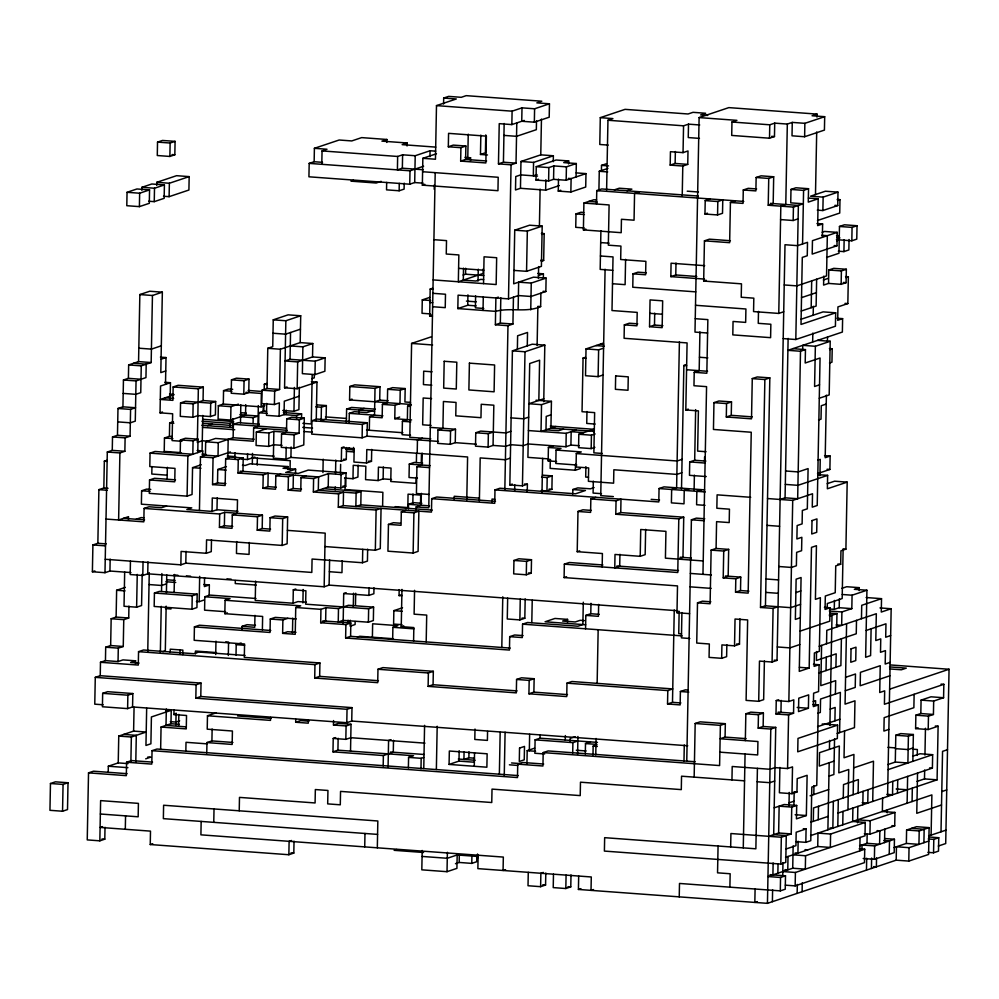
<?xml version="1.0" encoding="UTF-8"?>
<svg xmlns="http://www.w3.org/2000/svg" width="999" height="999" viewBox="0 0 999 999"><rect width="100%" height="100%" fill="white"/><g stroke="black" fill="none" stroke-linecap="round" stroke-linejoin="round"><path stroke-width="1.5" d="M50.462 783.491L49.95 810.314L62.55 811.238L67.507 809.577L68.019 782.754L55.42 781.83L50.462 783.491L63.062 784.415L68.019 782.754M62.55 811.238L63.062 784.415M127.085 773.676L93.481 771.203L88.524 772.864L87.238 839.897L99.838 840.833L104.795 839.172L105.02 827.247M130.944 572.564L109.94 571.028L104.982 572.689L92.383 571.753L92.907 544.942L97.852 543.281L106.256 543.893M201.036 683.104L196.091 684.765L195.829 698.176L200.787 696.515L201.036 683.104L100.237 675.699L95.28 677.359L94.768 704.17L103.159 704.782M97.852 543.281L98.889 489.647L103.834 487.987L108.029 488.299M100.237 675.699L100.487 662.287L105.444 660.626L118.044 661.55L122.989 659.889L135.589 660.814L135.539 663.798M103.834 487.987L104.346 461.176L106.831 460.352M99.838 840.833L100.612 800.611L138.411 803.383L138.162 816.795L100.35 814.01M132.567 706.955L132.83 693.543L107.617 691.683L102.672 693.343L102.41 706.755L127.61 708.616L132.567 706.955L346.79 722.702L351.735 721.041L687.762 745.754M104.982 572.689L107.305 452.023L112.263 450.362L124.863 451.286L125.112 437.874L130.07 436.213L130.582 409.403L135.539 407.742L122.927 406.818L117.982 408.479L117.47 435.289L112.512 436.95L112.263 450.362M105.444 660.626L105.694 647.215L110.652 645.554L123.252 646.478L123.764 619.667L128.721 618.006L128.946 606.093M109.94 571.028L110.165 559.103M108.217 772.177L108.329 766.221L118.232 762.899L128.034 763.623M110.652 645.554L111.164 618.743L116.121 617.082L128.721 618.006M116.121 617.082L116.633 590.272L125.3 587.362M124.863 451.286L119.905 452.947L118.619 519.98L128.521 516.658L128.471 519.642M118.044 661.55L118.294 648.139L123.252 646.478M122.927 406.818L123.451 379.995L128.396 378.334L140.996 379.258M127.048 192.295L126.798 205.707L139.398 206.631L149.301 203.309L149.55 189.897L136.95 188.973L127.048 192.295L139.648 193.219L149.55 189.897M118.232 762.899L118.756 736.088L133.604 731.106L146.204 732.03L131.356 737.012L118.756 736.088M124.675 572.002L124.026 606.256L136.626 607.192L141.571 605.531L142.183 574.238M128.396 378.334L128.659 364.935L138.561 361.613L151.161 362.537L152.447 295.492L162.35 292.17L160.802 372.615L165.759 370.954M125.3 829.27L125.562 815.871M152.535 762.125L131.543 760.576L126.586 762.237L126.324 775.649L88.524 772.864M127.61 708.616L127.872 695.204L132.83 693.543M130.444 561.126L130.195 574.537L142.795 575.461L147.74 573.801L324.163 586.775L329.108 585.114L677.734 610.751M133.604 363.274L146.204 364.198L145.954 377.597L136.051 380.919L135.277 421.141L130.32 422.802L117.72 421.878M139.398 206.631L139.648 193.219M130.869 762.337L131.356 737.012M138.561 361.613L139.848 294.568L149.75 291.246L162.35 292.17M141.846 190.297L141.908 187.312L151.811 183.991L164.41 184.915L164.148 198.326L154.246 201.648L148.651 201.236M133.604 731.106L134.066 707.267M136.626 607.192L137.25 574.413M151.161 362.537L141.259 365.859L140.747 392.669L135.789 394.33L123.189 393.406M135.789 762.162L136.301 735.351L123.701 734.427M245.067 655.444L198.851 652.047L193.906 653.708L143.506 649.999L138.549 651.66L138.287 665.072L100.487 662.287M150.787 489.423L146.591 489.11L141.633 490.771L141.383 504.183L191.783 507.879L186.838 509.54L212.038 511.401L216.983 509.74L237.987 511.288M142.795 575.461L143.044 562.062M166.583 506.031L161.626 507.692L149.026 506.768L144.081 508.429L143.819 521.84L106.019 519.055M154.246 201.648L154.508 188.237L164.41 184.915M147.74 573.801L147.977 561.888M175.499 479.832L154.495 478.296L149.55 479.957L149.288 493.356L187.088 496.141L192.045 494.48L192.557 467.657L201.224 464.76M197.765 452.597L198.027 439.185L193.069 440.846L192.819 454.258L155.007 451.473L150.062 453.134L149.8 466.545L175 468.394L174.75 481.805L149.55 479.957M146.666 708.191L145.954 745.441L150.899 743.78L151.411 716.957L171.229 710.314L170.966 723.726L161.064 727.047L160.639 749.387M147.752 651.585L149.263 572.627M156.706 185.315L156.768 182.33L176.573 175.687L189.173 176.611L188.911 190.022L169.106 196.666L163.511 196.254M157.53 142.108L157.28 155.519L169.88 156.443L174.825 154.783L175.087 141.371L162.487 140.447L157.53 142.108L170.13 143.032L175.087 141.371M151.948 466.595L151.798 474.038L167.195 475.174M154.433 593.044L154.171 606.455L191.983 609.228L196.928 607.567L197.19 594.168L159.39 591.383L154.433 593.044L192.233 595.829L197.19 594.168M294.031 841.146L293.806 853.071L288.861 854.732L150.25 844.542L150.499 831.131L100.1 827.422L102.572 826.598M518.231 775.586L156.993 749.025L152.048 750.686L151.786 764.098L126.586 762.237M181.918 441.308L172.115 440.584L172.64 413.773L160.04 412.837L160.552 386.026L170.454 382.704L170.142 399.088M160.352 652.509L161.239 606.331M161.526 591.433L161.875 573.551M172.228 436.538L169.418 436.338L164.473 437.999L164.211 451.398L181.019 452.634M165.497 384.365L166.021 357.555L160.414 357.142M169.106 196.666L169.368 183.254L189.173 176.611M169.88 156.443L170.13 143.032M167.095 479.22L167.333 467.295M166.159 606.156L165.31 650.849L162.825 651.685M166.421 592.757L166.758 574.875M169.418 436.338L169.68 422.927L173.401 421.678M166.333 709.003L166.009 725.386L185.614 726.822M203.047 400.549L215.647 401.473L215.397 414.885L210.439 416.546L197.839 415.621L192.882 417.282L180.282 416.358L180.544 402.947L193.144 403.871L203.047 400.549L203.309 387.15L178.097 385.289L173.152 386.95L172.889 400.362L160.29 399.438L173.913 394.867M170.205 652.172L170.255 649.188L182.854 650.112L182.767 654.582M174.126 592.357L174.475 574.487M161.064 727.047L186.264 728.895L186.526 715.496L173.926 714.56L174.013 710.089M180.22 453.334L180.469 439.922L185.427 438.261L198.027 439.185M175.861 725.037L176.086 713.124M105.245 559.278L180.856 564.835L181.106 551.423L206.306 553.284L211.264 551.623L211.488 539.71M178.621 726.31L178.846 714.397M180.02 653.321L180.07 650.337M180.856 564.835L185.802 563.174L186.039 551.261M187.088 496.141L187.862 455.919L202.722 450.936L202.61 456.893M185.839 751.248L186.014 742.307L207.005 743.855M192.882 417.282L193.144 403.871M191.983 609.228L192.233 595.829M203.309 387.15L198.351 388.811L197.327 442.432L202.273 440.771L207.879 441.183M270.779 630.481L199.375 625.224L194.418 626.885L194.168 640.297L244.568 644.005L244.305 657.404L319.917 662.974L319.655 676.373L314.71 678.034L314.96 664.635L319.917 662.974M195.404 654.02L195.454 651.048L216.458 652.584M199.438 510.477L200.462 456.843L205.419 455.182L218.019 456.106L218.269 442.707L233.129 437.724L254.133 439.26M196.391 601.46L199.188 601.66L199.675 576.336M202.073 451.198L202.76 415.447M205.419 455.182L205.669 441.77L215.572 438.449L253.384 441.233L253.634 427.822L258.591 426.161L258.841 412.762L263.798 411.101L266.596 411.301M204.57 577.659L204.395 586.588L209.353 584.927L209.153 595.367M255.994 598.488L209.79 595.092L204.832 596.753L204.583 610.164L225.587 611.7M201.161 821.428L200.911 834.839L503.334 857.08L503.071 870.479L505.544 869.654M206.306 553.284L206.568 539.872L282.18 545.429L287.125 543.768L287.637 516.958L275.037 516.033L270.092 517.694L269.83 531.106L257.23 530.169L257.492 516.77L262.437 515.109L262.188 528.508L257.23 530.169M210.439 416.546L210.702 403.146L215.647 401.473M206.756 752.996L206.955 742.569L211.913 740.908L232.917 742.457M216.134 712.849L207.467 715.759L207.218 729.17L232.417 731.018L232.155 744.43L206.955 742.569M212.038 511.401L212.287 497.989L237.5 499.85L237.238 513.249L232.28 514.91L232.03 528.321L219.43 527.397L219.68 513.986L224.638 512.325L262.437 515.109M243.219 457.967L238.262 459.627L238.012 473.026L242.957 471.366L243.219 457.967L230.619 457.03L225.662 458.691L225.15 485.514L212.55 484.59L213.062 457.767L230.394 451.96M211.913 740.908L212.138 728.995M264.81 405.606L261.101 406.843L223.301 404.071L218.344 405.731L218.094 419.13L230.694 420.067L245.542 415.084L245.742 404.645M216.983 509.74L217.22 497.827M212.55 484.59L217.507 482.929L217.757 469.518L226.423 466.608M215.709 654.557L215.971 641.146M213.761 822.352L214.023 808.953M223.301 404.071L223.551 390.659L228.509 388.998L232.705 389.31M219.43 527.397L224.375 525.736L224.638 512.325M262.375 629.857L262.637 616.458L224.837 613.673L225.087 600.262L230.045 598.601L204.832 596.753M227.809 458.741L228.184 439.385M229.932 426.286L229.995 423.314L233.704 422.065M230.694 420.067L230.944 406.655L238.374 404.158M231.468 379.845L231.206 393.244L243.806 394.18L248.763 392.507L249.013 379.108L236.413 378.184L231.468 379.845L244.068 380.769L249.013 379.108M228.309 655.481L228.571 642.082L225.762 641.87M232.854 418.618L232.692 427.56L201.885 425.299M233.129 437.724L233.391 424.313L238.336 422.652L259.34 424.2M234.865 458.628L234.99 452.659M235.302 580.556L235.252 583.541L256.256 585.077M236.701 541.558L236.463 553.471L249.063 554.395L249.3 542.482M236.014 655.094L236.214 644.667L241.171 643.006M240.484 422.702L240.821 404.82M243.806 394.18L244.068 380.769M242.07 629.333L242.133 626.348L247.078 624.687L255.482 625.299M239.223 810.801L239.485 797.389L315.085 802.959L315.347 789.547L327.947 790.471L327.684 803.883L340.284 804.807L340.547 791.395L491.758 802.522L492.02 789.11L580.219 795.604L580.481 782.192L681.293 789.61L681.543 776.198L744.555 780.831M241.87 459.14L247.465 459.552L247.59 453.596M252.31 463.848L252.51 453.421M253.084 423.626L253.197 417.669L258.142 416.009L239.947 414.672M266.233 428.758L256.331 432.08L256.081 445.479L268.681 446.403L273.626 444.742L282.03 445.367M257.205 465.159L257.342 457.717M257.979 424.95L258.341 405.582M254.957 615.359L254.733 627.272L242.133 626.348M255.619 581.093L255.245 600.461L293.044 603.234L298.002 601.573L306.393 602.197M261.101 406.843L261.363 393.444L245.954 392.307M312.787 343.519L302.884 346.84L302.372 373.651L314.972 374.575L324.875 371.253L325.137 357.854L315.234 361.176L290.035 359.315L285.077 360.976L297.677 361.913L312.537 356.93L312.787 343.519L300.187 342.595L280.382 349.238L279.608 389.46L267.008 388.536L262.063 390.197L261.8 403.596L274.4 404.52L279.358 402.859L279.096 416.271L266.496 415.347L266.721 403.421M263.162 411.363L263.274 405.407M263.798 411.101L263.936 403.646M264.198 390.234L264.31 384.278L266.795 383.454M262.949 488.286L263.212 474.887L268.169 473.226L267.907 486.625L262.949 488.286L275.562 489.223L275.811 475.811L280.769 474.15M267.008 388.536L267.782 348.314L272.739 346.653L273.251 319.83L288.112 314.847L300.711 315.771L300.187 342.595M268.681 446.403L268.931 433.004L273.888 431.343L299.088 433.191L299.35 419.78L304.295 418.119L303.783 444.942L293.881 448.264L281.281 447.34L281.543 433.928L286.488 432.267L286.75 418.856L291.696 417.195L304.295 418.119M296.241 618.93L275.237 617.382L270.279 619.043L270.03 632.454L194.418 626.885M273.888 431.343L273.376 458.154L285.976 459.078L290.921 457.417L341.333 461.126L346.278 459.465L346.516 447.552M274.4 404.52L274.663 391.121L279.608 389.46M270.542 717.407L270.479 720.391L207.467 715.759M279.096 416.271L284.053 414.61L284.303 401.198L299.163 396.216M316.233 420.816L316.97 382.08L297.165 388.723L284.565 387.799L285.851 320.754L300.711 315.771M282.18 545.429L282.692 518.618L287.637 516.958M286.214 413.174L286.276 410.189M225.087 600.262L300.699 605.831L295.741 607.492L295.229 634.303L282.63 633.378L282.879 619.967L287.837 618.306M285.976 459.078L286.201 447.165M287.912 469.555L287.974 466.583L250.162 463.798L245.217 465.459L242.42 465.259M290.035 359.315L290.547 332.505M288.162 490.147L288.411 476.735L293.369 475.074L293.107 488.486L288.162 490.147L300.761 491.071L301.011 477.659L305.969 475.999M290.06 469.605L290.222 460.664L252.422 457.892M290.921 457.417L291.121 446.99M282.754 410.464L293.956 411.288L294.405 387.45M293.881 448.264L294.143 434.852L299.088 433.191M292.47 633.029L292.757 618.131M293.044 603.234L293.306 589.835L295.779 588.998M295.529 473.638L295.617 469.168L283.017 468.244L287.974 466.583M296.591 418.519L296.653 415.534L301.598 413.873L301.511 418.344M297.165 388.723L297.677 361.913M288.861 854.732L289.111 841.32L291.583 840.496M299.338 387.287L298.901 409.627L293.956 411.288M308.341 720.192L308.279 723.176L295.679 722.24L295.741 719.268M322.54 162.338L314.148 161.726L309.19 163.386L308.928 176.798L409.74 184.203L414.697 182.542L423.089 183.167M302.897 602.897L303.147 589.485M314.148 161.726L314.398 148.314L339.161 140.01L351.76 140.934L361.663 137.612L386.863 139.473L386.813 142.445M312.188 374.8L311.251 423.963L302.847 423.339M367.045 436.163L367.307 422.764L316.895 419.056L311.95 420.716L311.688 434.115L362.1 437.824L367.045 436.163L438.449 441.421M314.335 374.85L314.273 377.834L311.8 378.658M314.972 374.575L315.234 361.176M313.361 491.995L313.611 478.596L328.471 473.613L341.071 474.537L346.029 472.877L345.766 486.276L340.821 487.937L328.209 487.012L313.361 491.995L338.561 493.856L343.519 492.195L343.256 505.594L338.299 507.255L338.561 493.856M321.79 164.311L322.053 150.911L326.998 149.251L314.398 148.314M321.154 420.641L321.403 407.23L326.361 405.569L326.099 418.981L322.39 420.229M322.939 472.552L323.189 459.153M345.891 624.6L345.629 638.011L350.587 636.351L350.836 622.939L345.891 624.6L320.691 622.752L320.941 609.34L325.899 607.679L338.499 608.603L348.401 605.282L373.601 607.142L373.351 620.541L368.394 622.202L343.194 620.354L338.236 622.015L338.499 608.603M324.163 586.775L325.187 533.141L287.387 530.369M325.899 607.679L325.637 621.091L320.691 622.752M328.209 487.012L328.471 473.613M329.108 585.114L329.595 559.79M335.214 489.872L335.277 486.888M335.539 473.489L335.789 460.077M393.506 740.309L393.281 752.222L383.379 755.544L332.967 751.835L333.229 738.436L335.701 737.599M350.524 751.098L351.036 724.287L346.091 725.948L333.479 725.024L333.566 720.554M340.459 473.314L340.634 464.373M340.821 487.937L341.071 474.537M341.333 461.126L341.583 447.714L344.068 446.89M332.967 751.835L337.924 750.174L338.149 738.261M342.195 560.714L341.97 572.639L329.37 571.703M345.292 477.609L345.067 489.522L382.867 492.307L382.617 505.719M346.353 422.49L346.616 409.091L351.561 407.43L375.362 409.178M343.132 623.339L343.706 593.543L346.178 592.707M349.138 422.277L349.313 413.336L354.258 411.675L366.858 412.599L371.815 410.939M411.176 404.458L349.563 399.925L349.825 386.513L354.77 384.852L379.982 386.713L379.72 400.124L374.762 401.785M333.229 738.436L345.829 739.36L346.091 725.948M348.064 623.164L348.114 620.179M346.79 722.702L347.04 709.29L351.998 707.629L351.735 721.041M350.262 620.229L350.137 626.186L355.095 624.525L355.144 621.553M344.568 478.096L352.972 478.708L353.234 465.297L365.834 466.233L365.572 479.632L378.171 480.556L383.129 478.896L391.533 479.52M353.571 447.427L353.484 451.898L346.491 451.386M353.296 606.605L353.559 593.194M360.814 504.857L361.064 491.458L356.119 493.119L355.856 506.53L360.814 504.857L432.217 510.114M355.469 605.157L355.694 593.244M358.154 465.134L357.929 477.047L352.972 478.708M359.153 412.987L359.215 410.015L364.16 408.354M362.1 437.824L362.35 424.425L367.307 422.764M185.802 563.174L311.813 572.439L312.075 559.04L362.475 562.737L362.737 549.338M341.583 447.714L354.183 448.651L353.933 462.05L366.533 462.974L366.795 449.575L467.594 456.98L466.77 500.187M369.305 430.257L369.555 416.845L374.513 415.184L375.025 388.374L379.982 386.713M367.657 549.163L367.432 561.076L362.475 562.737M368.394 622.202L368.656 608.803L373.601 607.142M343.706 593.543L368.906 595.392L369.056 587.949M366.533 462.974L371.478 461.313L371.715 449.4M364.722 846.877L364.972 833.478M372.39 637.2L372.652 623.788L397.852 625.649L392.894 627.31L392.669 639.223M373.976 587.774L373.863 593.731L368.906 595.392M375.337 550.262L376.111 510.039L381.056 508.379L380.282 548.601L375.337 550.262L324.925 546.553M378.171 480.556L378.434 467.157L391.034 468.081L390.771 481.493L415.984 483.341L416.096 477.385M410.527 402.385L404.92 401.973L405.182 388.561L392.582 387.637L387.624 389.298L387.375 402.709L382.417 404.37L382.155 417.769L369.555 416.845M386.675 182.405L386.538 189.847L399.138 190.772L404.096 189.111L404.208 183.154M433.329 671.316L428.371 672.976L428.121 686.375L433.067 684.715L433.329 671.316L382.917 667.607L377.972 669.268L377.709 682.667L314.71 678.034M383.129 478.896L383.354 466.983M377.322 847.814L377.834 820.991L163.611 805.244L163.361 818.643L377.572 834.402M383.179 765.971L383.379 755.544M388.449 524.375L387.937 551.186L413.136 553.046L418.094 551.386L418.868 511.163L413.911 512.824L401.311 511.888L401.049 525.299L388.449 524.375L393.406 522.714L400.399 523.226M435.664 151.161L430.07 150.749L415.209 155.732L402.609 154.808L397.652 156.468L397.402 169.867L402.347 168.207L423.351 169.755M388.074 767.294L388.586 740.471L391.059 739.647M411.563 419.942L394.767 418.706L395.017 405.294L399.975 403.633L400.224 390.222L405.182 388.561M399.138 190.772L399.275 183.329M402.522 607.742L393.856 610.651L393.594 624.063L401.998 624.675M402.347 168.207L402.609 154.808M407.055 145.966L407.117 142.982L381.918 141.134L386.863 139.473M401.86 595.791L399.063 595.579L399.175 589.622M411.338 404.97L407.617 406.218L407.367 419.63L402.41 421.291L402.147 434.702L410.552 435.314M413.586 640.983L413.848 627.572L401.248 626.648L401.96 589.41M409.74 184.203L410.002 170.804L423.613 166.234M408.429 508.791L408.516 504.32L413.461 502.659L421.865 503.284M422.639 463.061L414.235 462.437L409.29 464.098L409.028 477.51L417.432 478.121M431.406 336.788L411.6 343.431L409.802 437.287L430.806 438.823M414.697 182.542L415.209 155.732M412.799 504.42L412.999 493.993M408.379 767.831L408.579 757.404L413.524 755.731L337.924 750.174M413.136 553.046L413.911 512.824M416.383 462.487L416.546 453.546M414.56 590.334L414.11 614.173L426.71 615.097L426.186 641.907M416.108 509.89L416.158 506.905L421.116 505.244L421.341 493.331M422.115 453.109L421.89 465.022L416.933 466.683L416.421 493.506L429.021 494.43M417.195 453.284L417.457 439.872L422.402 438.211M422.602 171.728L498.201 177.285L497.952 190.697L422.34 185.14L422.852 158.317L436.476 153.746M429.707 297.402L422.277 299.887L422.028 313.299L430.419 313.911M420.504 504.033L420.679 495.092L408.067 494.168L407.817 507.567L395.217 506.643M421.303 462.312L421.441 454.87M429.945 156.706L430.07 150.749M420.979 768.755L421.178 758.328L423.651 757.492M432.467 316.096L429.67 315.884L430.182 289.073L432.667 288.236M434.24 189.31L434.328 184.84M422.19 850.461L421.815 869.829L447.015 871.69L456.918 868.368L457.18 854.957L478.184 856.505M423.763 768.531L424.587 725.336M435.202 172.652L428.771 507.829L416.158 506.905M443.581 104.008L443.693 98.039L456.293 98.976L436.488 105.619L435.464 159.241L422.852 158.317M495.479 501.336L436.675 497.015L431.718 498.676L431.468 512.087L343.256 505.594M510.864 431.293L505.919 432.954L480.719 431.093L475.761 432.754L475.512 446.166L488.111 447.09L493.056 445.429L493.831 405.207L481.231 404.283L480.969 417.694L455.769 415.834L456.031 402.435L443.431 401.498L442.907 428.321L437.962 429.982L437.699 443.381L450.299 444.318L455.257 442.657L476.261 444.193M436.363 769.455L437.187 726.261M460.914 147.69L448.314 146.766L448.576 133.354L486.376 136.139L485.864 162.949L460.664 161.101L460.914 147.69L465.871 146.029L465.609 159.44L486.613 160.976M450.299 444.318L450.561 430.906L455.507 429.245L455.257 442.657M447.015 871.69L447.39 852.322M449.075 764.422L449.338 751.023L487.137 753.795L486.875 767.207L449.075 764.422L458.978 761.101L474.388 762.237M454.17 499.263L454.22 496.278L479.433 498.139M540.896 293.157L540.646 306.568C526.248 312.987 510.314 307.255 495.629 311.363L457.829 308.579L458.091 295.167L508.491 298.876L518.394 295.554L530.993 296.478L545.854 291.496L546.103 278.097L533.503 277.16L513.698 283.816L514.735 230.182L529.582 225.2L542.182 226.124L541.408 266.346L526.56 271.328L513.961 270.404M463.524 268.182L463.299 280.107L475.899 281.031L480.844 279.37L483.653 279.57M463.074 275.025L465.546 274.188L465.659 268.232M467.782 157.992L468.244 134.166M458.978 761.101L459.178 750.674M457.829 308.579L467.732 305.257L467.932 294.83M470.504 160.752L470.566 157.78L464.96 157.367M455.457 863.698L459.178 862.449L459.315 855.007M464.073 751.997L463.936 759.44L468.881 757.779L474.488 758.191M475.611 295.929L475.387 307.842L483.778 308.466M468.881 757.779L468.993 751.822M478.034 281.081L478.271 269.156M487.475 154.97L480.469 154.458L480.844 135.09M459.178 862.449L471.778 863.386L471.915 855.931M483.191 268.993L483.104 273.464L458.341 281.768L458.853 254.945L446.253 254.021L446.516 240.622L433.916 239.685M485.764 134.915L485.414 152.797L480.469 154.458M474.275 766.283L474.537 752.871M475 729.033L474.8 739.46L487.4 740.396L487.562 731.455M479.37 501.111L480.194 457.917L505.407 459.765L510.352 458.104M483.029 310.427L483.291 297.028M483.541 283.616L484.065 256.805L496.665 257.73L496.153 284.54L433.141 279.907M476.848 855.756L476.723 861.725L471.778 863.386M477.435 858.466L477.51 854.008M478.134 855.219L477.872 868.631L591.283 876.972L591.021 890.371L593.506 889.547M488.111 447.09L488.361 433.691L493.319 432.03M491.97 502.035L492.032 499.063L494.83 499.263M513.449 297.215L512.924 324.038L507.979 325.699L495.379 324.762L495.891 297.952L498.364 297.128M516.795 122.927L516.021 163.149L511.063 164.81L498.464 163.873L499.238 123.651L511.838 124.588L524.213 120.429M572.764 494.018L572.839 489.547L585.451 490.484L575.536 493.806L499.937 488.236L494.98 489.897L494.73 503.309L431.718 498.676M495.379 324.762L500.324 323.102L500.811 297.777M498.464 163.873L503.421 162.213L504.158 123.489M499.363 774.088L500.162 732.379M501.798 647.464L502.772 596.815M504.832 489.56L507.979 325.699M508.491 298.876L511.063 164.81M511.838 124.588L512.1 111.176L522.002 107.855L534.602 108.779L549.45 103.796L549.2 117.208L534.34 122.19L521.74 121.266L522.002 107.855M504.258 775.411L505.094 732.205M507.667 598.139L507.267 618.993L519.867 619.917L524.812 618.256L525.187 598.888M527.247 491.633L527.397 484.19L522.44 485.851L509.84 484.915L512.412 350.849L532.217 344.205L544.817 345.13L543.731 401.735M523.051 635.601L514.66 634.989L509.702 636.65L509.453 650.062L345.629 638.011M514.647 490.709L514.76 484.752M517.37 349.188L517.619 335.776L527.522 332.455L527.272 345.866M518.131 308.966L518.656 282.155L531.256 283.079L546.103 278.097M537.512 176.124L520.716 174.887L515.759 176.548L515.496 189.96L520.454 188.299L520.966 161.488L540.771 154.845L553.371 155.769L553.259 161.726M513.948 560.451L513.686 573.863L526.286 574.787L531.243 573.126L531.505 559.715L518.893 558.791L513.948 560.451L526.548 561.376L531.505 559.715M534.14 678.721L529.183 680.381L528.921 693.793L533.878 692.132L534.14 678.721L521.528 677.797L516.583 679.457L516.321 692.869L428.121 686.375M519.867 619.917L520.267 599.063M522.44 485.851L525.012 351.773L544.817 345.13M526.56 271.328L527.335 231.106L542.182 226.124M543.693 764.035L522.689 762.487L517.732 764.148L517.482 777.559L152.048 750.686M583.304 602.21L582.867 624.55L577.922 626.211L527.509 622.502L522.564 624.163L522.302 637.574L509.702 636.65M530.744 309.89L531.256 283.079M553.371 155.769L533.566 162.412L533.316 175.812L537.025 174.575M534.34 122.19L534.602 108.779M526.286 574.787L526.548 561.376M536.513 120.742L536.338 129.683L516.533 136.326L503.933 135.402M558.491 179.158L558.254 191.084L570.854 192.008L585.714 187.025L585.976 173.614L566.158 180.257L553.558 179.333L548.613 180.994L536.013 180.07L536.263 166.658L556.081 160.015L568.681 160.939L568.618 163.923M526.935 764.073L527.197 750.674L534.627 748.176M529.333 750.724L529.645 734.327M531.793 622.602L532.23 600.262M537.112 345.517L537.862 306.793M538.399 278.484L538.636 266.571M539.398 226.348L540.122 189.098M540.771 154.845L541.458 119.081M528.271 872.339L528.021 885.738L540.621 886.675L545.566 885.014L545.804 873.089M538.836 400.424L539.61 360.202L529.707 363.524L527.909 457.367L548.913 458.916M543.331 278.309L543.406 273.838L537.812 273.426M541.196 261.263L543.668 260.439L544.18 233.616L541.383 233.416M597.452 742.407L540.059 738.186L535.102 739.847L534.84 753.258L544.642 753.983M594.33 431.356L550.924 428.159L551.436 401.348L541.533 404.67L541.021 431.481L555.881 426.498M520.454 188.299L545.654 190.147L545.854 179.72M541.995 492.607L542.644 458.341M548.613 180.994L548.863 167.582L553.821 165.921L566.421 166.845L576.323 163.524L576.073 176.935M540.059 738.186L540.109 735.214M546.94 490.946L547.202 477.534L552.147 475.874L551.898 489.285L546.94 490.946L541.346 490.534M556.555 461.501L548.151 460.889L548.414 447.477L553.371 445.816M553.558 179.333L553.821 165.921M540.621 886.675L540.871 873.263L543.356 872.427M695.154 761.75L548.151 750.936L543.194 752.597L542.932 766.008L517.732 764.148M550.324 459.44L550.149 468.381L575.362 470.242L580.307 468.568M548.414 447.477L561.013 448.401L556.068 450.062L555.806 463.474L576.81 465.022M566.158 180.257L566.421 166.845M553.483 874.187L553.221 887.599L565.821 888.523L570.779 886.862L571.003 874.949M493.056 445.429L505.656 446.353L510.614 444.692L523.214 445.629L528.159 443.968L565.971 446.74L566.221 433.341L576.123 430.02M570.854 192.008L571.116 178.596L568.319 178.396M689.585 613.648L676.985 612.724L677.509 585.913L564.098 577.572L564.348 564.16L569.305 562.499L602.909 564.972M565.259 740.047L565.347 735.576M567.519 622.352L567.569 619.38L554.969 618.456L545.067 621.778L585.676 624.762M565.971 446.74L570.916 445.079L571.178 431.68L583.778 432.604M566.982 683.166L667.794 690.584L672.752 688.923L571.94 681.505L566.982 683.166L566.733 696.578L528.921 693.793M583.753 212.45L580.943 212.25L575.998 213.911L575.736 227.322L584.14 227.934M565.821 888.523L566.083 875.112M570.154 741.358L570.204 738.386L575.162 736.725M575.362 470.242L575.474 464.273M556.068 450.062L581.268 451.923L576.311 453.583L576.061 466.983L588.661 467.919L588.399 481.318L613.598 483.179L613.861 469.767L676.86 474.4L681.817 472.739M572.702 753.059L572.902 742.632L577.859 740.971M593.618 432.255L593.681 429.283L578.821 434.265L578.571 447.664L591.171 448.601L594.88 447.352M602.16 566.945L602.409 553.533L577.21 551.685L577.984 511.463L582.929 509.802L591.333 510.414M639.522 191.733L634.565 193.394L634.053 220.205L621.453 219.28L621.191 232.68L583.391 229.907L583.903 203.084L593.806 199.763L596.603 199.975M585.539 357.242L583.066 358.067L582.042 411.7L594.642 412.624L593.868 452.847L602.272 453.459M577.597 754.382L577.946 736.5M603.359 343.094L586.026 348.913L585.514 375.724L598.114 376.648L603.059 374.987M585.901 466.645L585.701 477.072L588.498 477.272M586.962 411.526L586.738 423.439L595.129 424.063M893.968 847.589L906.343 843.431L906.605 830.019L916.508 826.697L929.107 827.634L928.595 854.445L908.79 861.088L896.19 860.164L767.444 903.346L578.421 889.447L578.683 876.048M585.564 628.796L585.826 615.396L590.784 613.736L599.175 614.348M585.302 753.983L585.501 743.556L590.459 741.895M591.171 448.601L591.433 435.189L595.142 433.941M595.791 497.315L590.846 498.976L590.584 512.387L577.984 511.463M596.503 204.021L596.765 190.609L601.71 188.948L698.326 196.054M590.784 613.736L590.983 603.309M593.319 481.156L593.094 493.069L601.498 493.681M598.901 190.659L599.275 171.291L607.941 168.381M707.667 115.434L700.674 114.922L705.619 113.262L693.019 112.325L688.061 113.986L625.062 109.353L600.299 117.657L599.787 144.48L608.191 145.092M601.41 171.341L601.523 165.384L606.48 163.724M598.114 376.648L598.626 349.837L603.571 348.176M600.911 230.657L600.174 269.393L612.774 270.317M592.981 755.082L593.156 746.141L596.865 744.904M595.766 754.857L596.078 738.473M597.14 683.353L598.164 629.732M598.651 604.407L598.426 616.321L585.826 615.396M605.094 269.218L600.749 495.654L613.349 496.578M606.605 190.272L607.954 120.255L612.899 118.594L600.299 117.657M615.784 514.235L616.046 500.836L620.991 499.175L620.741 512.574L615.784 514.235L678.796 518.868L683.741 517.207L682.966 557.43L678.021 559.09M619.942 554.283L619.705 566.208L614.76 567.869L615.009 554.457L640.209 556.318L645.167 554.657L645.654 529.333M637.699 323.826L629.295 323.214L624.338 324.875L624.088 338.286L687.087 342.919L685.801 409.952L698.401 410.876L697.627 451.098L706.031 451.723M625.599 259.328L625.112 284.653L612.512 283.728M646.378 272.789L637.974 272.178L633.016 273.838L632.767 287.237L695.766 291.87M640.209 556.318L640.734 529.495L665.933 531.356L665.421 558.166L703.221 560.951M649.537 326.723L650.062 299.912L662.662 300.836L662.15 327.66L649.537 326.723L654.495 325.062L662.899 325.686M654.495 325.062L654.72 313.149M704.607 489.872L664.01 486.875L659.053 488.548L658.803 501.948L494.98 489.897M670.179 165.11L670.441 151.698L683.041 152.622L687.999 150.961L687.737 164.373L682.792 166.034L670.179 165.11L675.137 163.449L687.737 164.373M704.42 279.083L670.829 276.611L671.078 263.212L704.682 265.672M675.137 163.449L675.361 151.523M688.149 690.047L685.351 689.847L680.394 691.508L680.144 704.907L667.532 703.983L667.794 690.584M670.829 276.611L675.774 274.95L675.998 263.037M667.532 703.983L672.489 702.322L674.263 609.964M679.407 341.82L676.61 487.812L671.653 489.473L671.403 502.872L684.003 503.808L684.253 490.397L689.21 488.736M682.217 195.829L682.792 166.034M683.041 152.622L683.553 125.812L688.511 124.151L699.712 124.975M678.796 518.868L677.759 572.502L564.348 564.16M679.158 611.276L678.733 633.628L681.53 633.828M681.505 489.123L683.878 365.484L686.35 364.647M688.511 124.151L688.249 137.562L699.45 138.386M681.917 612.549L681.43 637.874L689.822 638.498M679.233 896.865L679.495 883.453L780.294 890.871L785.251 889.21L785.501 875.798L770.104 874.674M683.978 761.35L684.29 744.967M705.881 461.088L694.68 460.264L689.722 461.925L689.472 475.324L706.268 476.56M686.763 761.126L691.395 519.792L696.34 518.131L704.745 518.756M699.924 331.93L699.175 370.654L694.218 372.315L693.968 385.726L706.568 386.65L702.959 574.35M816.97 117.083L817.032 114.098L728.82 107.617L699.113 117.582L694.992 332.093L707.592 333.017M694.105 490.047L694.392 475.162M694.68 460.264L695.654 409.615M694.155 777.122L695.179 723.501L700.137 721.84L725.336 723.688L725.074 737.1L720.129 738.761L757.929 741.533L757.667 754.944L719.867 752.16M710.851 601.785L702.447 601.173L697.502 602.834L696.728 643.056L709.327 643.98L709.065 657.379L721.665 658.316L726.623 656.655L726.847 644.73M783.716 311.763L778.77 313.424L753.558 311.576L753.82 298.164L741.221 297.24L741.483 283.841L703.671 281.056L704.445 240.834L709.402 239.173L730.406 240.722M705.219 200.612L717.819 201.536L722.776 199.875L722.514 213.287L717.557 214.947L704.957 214.023L705.219 200.612L710.177 198.951M704.495 461.401L704.582 456.943M728.683 549.388L723.726 551.048L723.214 577.872L728.171 576.211L728.683 549.388L716.083 548.463L711.126 550.124L710.102 603.758L697.502 602.834M731.518 401.91L726.56 403.571L726.298 416.983L731.256 415.322L731.518 401.91L718.905 400.986L713.96 402.647L713.448 429.458L751.248 432.242L748.164 593.131L735.551 592.207L735.813 578.796L740.771 577.135L740.509 590.546L735.551 592.207M717.557 214.947L717.819 201.536M716.083 548.463L716.595 521.653L729.195 522.577L729.457 509.165L716.845 508.241L717.107 494.842L750.711 497.302M718.069 846.016L717.544 872.826L730.157 873.75L729.894 887.162M725.336 723.688L720.379 725.349L719.605 765.571L543.194 752.597M721.665 658.316L721.927 644.904L734.527 645.829L739.485 644.168L739.959 618.843M735.376 200.799L730.419 202.46L729.645 242.682L704.445 240.834M699.113 117.582L736.912 120.355L731.967 122.015L731.705 135.427L769.517 138.212L774.462 136.551L774.725 123.139L787.324 124.063L792.269 122.402L804.869 123.327L824.687 116.683L824.425 130.095L804.62 136.738L792.02 135.814L792.269 122.402M730.669 846.94L730.918 833.528L781.33 837.237L791.233 833.915L791.745 807.105L796.702 805.444L796.44 818.855L806.343 815.534L807.117 775.311L797.214 778.633L796.952 792.032L792.007 793.693L779.407 792.769L779.894 767.444M731.955 779.907L732.205 766.495L770.017 769.28L774.962 767.619L787.562 768.543L792.519 766.882L792.007 793.693M734.527 645.829L735.039 619.018L747.639 619.942L746.103 700.386L758.703 701.31L763.648 699.65L764.397 660.926M756.63 188.936L748.226 188.324L743.281 189.985L743.019 203.396L730.419 202.46M743.268 847.864L745.067 754.02M745.329 740.609L745.841 713.798L750.798 712.137L763.398 713.061L763.136 726.473L758.179 728.134L758.441 714.722L763.398 713.061M769.829 377.872L764.872 379.545L760.501 607.467L765.459 605.806L769.829 377.872L757.23 376.948L752.272 378.609L751.51 418.831L726.298 416.983M773.688 176.773L768.743 178.434L768.219 205.245L773.176 203.584L773.688 176.773L761.088 175.836L756.143 177.497L755.881 190.909L743.281 189.985M758.491 311.401L758.253 323.326L770.853 324.25L770.604 337.662L732.804 334.877L733.054 321.466L745.654 322.39L745.916 308.991L695.516 305.282M755.094 889.01L754.832 902.422L757.317 901.597M757.417 768.356L755.868 848.8L604.657 837.674L604.395 851.086L780.818 864.06L785.763 862.399L786.275 835.576L773.676 834.652L775.736 727.397L763.136 726.473M758.703 701.31L759.477 661.088L772.077 662.025L777.022 660.364L785.002 244.73L797.602 245.654L807.504 242.332L807.254 255.744L802.297 257.405L801.011 324.438L835.676 312.812L835.414 326.223L795.803 339.51L783.204 338.586M769.517 138.212L769.767 124.8L774.725 123.139M767.444 903.346L770.791 729.058L775.736 727.397M772.077 662.025L773.101 608.391L778.059 606.73M778.77 313.424L780.831 206.169L785.776 204.508L787.324 124.063M772.389 901.685L772.614 889.772M772.901 874.874L773.139 862.961M776.248 700.574L788.848 701.51L793.805 699.849L793.543 713.249L788.598 714.909L775.998 713.985L776.248 700.574L778.733 699.75M777.859 873.213L778.034 864.272M768.731 836.313L778.633 832.991L779.145 806.181L791.745 807.105M781.181 700.411L780.943 712.324L775.998 713.985M780.119 499.475L785.064 497.814L788.124 338.411M822.364 237.35L822.627 223.951L817.669 225.612L818.181 198.789L808.278 202.11L808.541 188.711L795.941 187.775L790.983 189.435L790.733 202.847L803.333 203.771L793.431 207.093L768.219 205.245M780.294 890.871L780.556 877.459L785.501 875.798M780.818 864.06L781.33 837.237M780.569 219.58L793.169 220.504L793.431 207.093M782.729 876.023L782.979 862.612M787.562 768.543L788.598 714.909M788.848 701.51L792.719 500.399L812.524 493.756L812.262 507.155L817.219 505.494L820.054 358.017L805.194 362.999L805.456 349.6L792.844 348.663M795.803 339.51L798.376 205.432L770.379 203.371M788.024 856.48L787.761 869.892L784.964 869.679M788.985 805.831L789.247 792.432M805.456 349.6L800.499 351.261L797.664 498.738L785.064 497.814M802.559 243.993L803.583 190.372L808.541 188.711M804.62 136.738L804.869 123.327M780.556 877.459L767.956 876.535L792.719 868.231L793.144 845.878M793.918 805.669L794.168 792.257M802.672 349.812L802.759 345.342L815.359 346.278L830.206 341.283L829.182 394.917L819.28 398.239M795.154 885.888L795.416 872.477L864.734 849.225L864.472 862.636L795.154 885.888L785.351 885.164M797.152 893.381L797.327 884.44M798.151 841.245L797.926 853.158L795.117 852.959M811.176 307.717L811.688 280.894M802.097 891.72L802.272 882.779M812.662 342.02L812.824 333.079M813.174 315.209L813.348 306.268M815.484 194.543L816.695 131.98M852.909 808.079L852.646 821.478L865.246 822.414L864.997 835.813L805.569 855.743L805.319 869.155L792.719 868.231M796.028 841.62L805.831 842.344L806.081 828.933L803.283 828.733M808.403 708.266L808.666 694.867L798.763 698.189L798.501 711.588L808.403 708.266L797.202 707.442M800.299 617.744L795.354 619.405L796.128 579.183L801.073 577.522L799.275 671.365L809.178 668.044L811.488 547.377L816.445 545.716L815.409 599.35L820.366 597.689L819.342 651.323L814.385 652.984L814.123 666.383L819.08 664.722L818.568 691.545L813.611 693.206L813.361 706.605L818.306 704.944L816.757 785.389L811.812 787.05L810.776 840.683L805.831 842.344M815.359 346.278L814.585 386.488L819.53 384.827M816.645 279.233L816.121 306.056L801.273 311.039M822.876 210.539L823.139 197.128L837.999 192.145L837.736 205.557L822.876 210.539L817.282 210.127M813.298 821.365L813.548 807.954L932.392 768.094L932.654 754.682L920.054 753.758L912.624 756.243M813.81 794.555L813.973 785.614M815.521 705.169L815.609 700.699L813.136 701.523M816.558 651.535L816.383 660.476L836.188 653.833L835.926 667.245M819.929 475.749L820.241 459.365L817.769 460.202M823.763 276.136L823.588 285.077L828.546 283.416L841.146 284.34L846.091 282.68L846.353 269.268L833.753 268.344L828.795 270.005L828.546 283.416M785.539 857.317L817.731 846.515L817.981 833.104L830.594 834.04L865.246 822.414M818.243 819.704L818.506 806.293M821.59 645.404L820.816 685.626L835.676 680.644L835.414 694.055M826.398 395.142L825.199 457.704L830.144 456.043L829.894 469.455L817.507 473.601M827.422 341.508L827.509 337.038M817.831 474.637L827.634 475.362L827.372 488.773L847.189 482.13L845.903 549.163L840.946 550.824L840.683 564.235L835.738 565.896L835.226 592.707L825.324 596.028L825.062 609.44L830.007 607.779L829.757 621.178L800.049 631.143M826.023 670.566L826.285 657.155M826.548 643.743L826.797 630.344L876.323 613.723L875.798 640.546L880.756 638.885L880.494 652.285L885.451 650.624L885.189 664.035L890.146 662.374M827.234 607.991L827.309 603.521L842.169 598.538L843.119 549.375M829.407 348.576L832.204 348.788L831.955 362.187L829.47 363.024M837.224 232.367L812.462 240.672L812.199 254.083L836.962 245.779L837.224 232.367L824.625 231.443L822.14 232.268M827.896 829.782L829.182 762.749M829.432 749.35L829.607 740.409M829.894 725.511L832.005 615.272L829.207 615.059M836.413 239.66L851.822 240.796L856.767 239.136L857.03 225.724L844.43 224.8L839.472 226.461L838.96 253.271L826.585 257.43M837.187 199.438L839.984 199.65L839.734 213.049L817.444 220.529M830.069 609.053L834.265 609.365L834.44 600.424M830.594 834.04L830.331 847.439L817.731 846.515M841.146 284.34L841.395 270.929L846.353 269.268M833.353 801.31L832.841 828.121L830.044 827.921M834.552 738.748L833.878 774.5L828.92 776.161M834.902 720.866L835.164 707.467L830.206 709.128M836.7 627.022L836.962 613.611L829.957 613.099M837.025 318.231L842.619 318.644L842.369 332.055L787.899 350.324L800.499 351.261M838.311 251.199L843.918 251.611L844.143 239.698M834.265 609.365L839.21 607.704L839.385 598.763M837.599 725.112L837.337 738.523L797.726 751.81L797.989 738.411L837.599 725.112L822.202 723.988M837.799 826.46L838.311 799.65M839.597 732.617L840.371 692.394L820.566 699.038L820.304 712.449L817.831 713.274M841.395 638.761L840.883 665.584L818.606 673.051M871.103 628.796L870.591 655.606L865.646 657.267L866.932 590.234L852.072 595.217L851.822 608.628L841.907 611.95L841.658 625.362L836.051 624.949M842.619 318.644L837.674 320.304L837.936 306.905L847.839 303.584L848.351 276.76L845.554 276.561M849.063 239.523L848.863 249.95L843.918 251.611M851.822 240.796L852.072 227.385L857.03 225.724M842.744 824.799L843.006 811.4M843.256 797.989L843.518 784.577L858.378 779.595L858.116 793.006M844.542 730.956L844.03 757.766L853.933 754.445L853.158 794.667M846.603 623.701L845.067 704.133L854.969 700.811L854.457 727.634L837.125 733.441M847.951 809.739L848.725 769.517L838.823 772.839L839.335 746.016L819.53 752.672L819.28 766.071L834.128 761.088M856.505 620.367L856.255 633.778L819.118 646.241M859.227 590.621L859.277 587.649L846.677 586.725L841.732 588.386M857.542 822.801L857.854 806.418M861.463 618.706L861.725 605.307L881.53 598.663L881.268 612.062L891.17 608.741L887.574 796.453M859.789 850.886L860.039 837.474M861.95 849.437L862.037 844.979L874.637 845.903L894.442 839.26L894.192 852.659L874.387 859.302L863.186 858.491M862.811 804.757L863.074 791.345M866.47 870.129L866.707 858.216M859.565 845.803L866.995 843.318L867.157 834.377M868.019 789.685L867.756 803.096L862.162 802.684M869.942 834.153L870.204 820.753L894.967 812.437L894.704 825.848L869.942 834.153L864.347 833.74M871.428 868.468L871.628 858.041M872.714 801.435L873.488 761.213L853.683 767.856M874.387 859.302L874.637 845.903M876.548 857.866L876.373 866.807L873.576 866.595M882.616 798.114L882.354 811.513L894.967 812.437M884.54 842.582L884.802 829.17M887.249 812.836L887.312 809.852M889.235 854.32L889.497 840.921L883.89 840.509M892.781 781.38L892.519 794.779L886.925 794.38M887.861 764.547L895.291 762.062L895.803 735.252L900.761 733.591L913.361 734.515L912.849 761.325M896.19 860.164L896.44 846.752L909.04 847.676L928.845 841.033M897.477 793.119L897.726 779.72M907.117 803.208L907.629 776.398M913.361 734.515L908.403 736.176L907.891 762.986L895.291 762.062M908.79 861.088L909.04 847.676M912.075 801.548L912.324 788.136M914.135 694.293L913.873 707.692L884.165 717.669L883.903 731.068L888.86 729.407M838.049 813.061L937.087 779.832L938.111 726.211L928.208 729.532L915.608 728.596L915.871 715.197L920.816 713.536L933.428 714.46L933.678 701.048L943.58 697.727L943.843 684.327L941.046 684.115M917.232 755.469L917.357 749.512L913.148 749.2M917.532 773.076L916.77 813.298L941.52 804.994M920.816 713.536L921.078 700.124L930.981 696.803L943.58 697.727M929.107 827.634L919.205 830.956L918.943 844.355L906.343 843.431M917.057 781.405L924.487 778.908L924.662 769.967M924.949 755.069L925.461 728.259M923.9 842.694L924.162 829.295L911.55 828.358M928.208 729.532L928.471 716.121L933.428 714.46M931.105 835.127L931.88 794.904L810.564 835.601M933.541 852.784L933.803 839.372L938.76 837.711L938.498 851.123L933.541 852.784L927.946 852.372M941.008 831.805L942.556 751.36L947.502 749.7M890.246 664.934L949.05 669.255L945.703 843.556L938.273 846.041M443.693 98.039L448.651 96.379L461.251 97.315L466.196 95.654L541.808 101.211L536.85 102.872L549.45 103.796M407.117 142.982L402.16 144.643L435.764 147.115M448.314 146.766L453.271 145.105L465.871 146.029M353.459 180.332L350.986 181.156L376.186 183.017L381.143 181.356M460.664 161.101L470.566 157.78M422.34 185.14L424.825 184.303M568.681 160.939L563.723 162.6L576.323 163.524M536.013 180.07L538.486 179.233M545.654 190.147L559.278 185.589M558.254 191.084L560.739 190.247M817.032 114.098L812.087 115.759L824.687 116.683M614.31 189.872L619.268 188.212L631.868 189.136L626.91 190.797M161.326 345.804L151.423 349.126L138.824 348.201M161.064 359.215L166.021 357.555M541.708 234.453L544.18 233.616M583.391 229.907L585.864 229.071M300.449 329.183L285.589 334.166L272.989 333.241M704.957 214.023L707.442 213.187M538.461 275.499L543.406 273.838M429.67 315.884L432.142 315.06M180.544 402.947L185.489 401.286L210.702 403.146M160.04 412.837L162.512 412.013M837.512 200.474L839.984 199.65M284.565 387.799L287.038 386.963M793.169 220.504L798.126 218.843M207.48 425.711L212.437 424.051M349.563 399.925L352.048 399.101M703.671 281.056L706.156 280.22M836.737 240.697L839.222 239.872M247.465 459.552L254.895 457.055M394.767 418.706L399.712 417.045M823.363 279.995L828.321 278.334M845.878 277.597L848.351 276.76M136.176 519.243L141.121 517.582L143.918 517.794M349.55 448.064L345.841 449.313L354.245 449.925M801.523 297.627L816.383 292.645M295.617 469.168L285.714 472.49L298.314 473.414L308.216 470.092L346.029 472.877M543.793 398.763L528.933 403.746L541.533 404.67M800.786 319.355L823.076 311.888L835.676 312.812M528.683 417.145L523.726 418.806L511.126 417.882M551.186 414.747L546.228 416.408L545.978 429.82L558.578 430.744L563.523 429.083M92.383 571.753L94.868 570.928M829.732 349.613L832.204 348.788M166.596 583.816L161.638 585.476L149.038 584.552M685.801 409.952L688.274 409.115M548.151 460.889L550.636 460.052M401.311 511.888L406.256 510.227M509.84 484.915L512.312 484.09M199.188 601.66L204.133 599.999M826.223 404.071L821.278 405.731L821.016 419.143L818.543 419.98M572.839 489.547L577.797 487.887L590.397 488.823L594.105 487.574M682.08 459.328L677.122 460.989L576.311 453.583M224.837 613.673L227.31 612.849M135.589 660.814L130.644 662.474L139.048 663.099M701.81 489.66L696.852 491.321L696.603 504.732L705.007 505.344M282.63 633.378L287.575 631.718L295.979 632.33M399.063 595.579L401.536 594.755M577.21 551.685L579.682 550.849M827.634 475.362L797.926 485.327L785.326 484.403M357.317 637.1L359.79 636.276L393.394 638.748M401.248 626.648L403.721 625.811M827.16 483.691L834.59 481.193L847.189 482.13M564.098 577.572L566.57 576.735M173.926 714.56L176.398 713.736M179.633 720.816L175.924 722.065L170.317 721.653M145.692 758.84L150.649 757.18L147.84 756.98M567.569 619.38L562.624 621.041L575.224 621.965L580.169 620.304L584.378 620.616M295.679 722.24L300.637 720.579L309.028 721.203M333.479 725.024L338.436 723.363L351.036 724.287M676.985 612.724L679.47 611.888M345.829 739.36L350.774 737.699L424.987 743.156M795.866 592.582L800.811 590.921M800.561 604.333L790.659 607.654L765.459 605.806M859.277 587.649L854.332 589.31L866.932 590.234M829.532 616.096L836.962 613.611M150.25 844.542L152.722 843.705M799.787 644.555L789.884 647.876L777.284 646.952M866.158 630.456L885.963 623.813L885.701 637.225L890.658 635.564M845.579 677.322L855.481 674L855.219 687.412L845.316 690.734M889.884 675.786L860.176 685.751L860.439 672.339L880.244 665.696L879.719 692.507L884.677 690.846L884.415 704.258L943.843 684.327M396.653 849.487L394.168 850.324L423.576 852.484M889.634 689.185L949.05 669.255M817.569 726.685L839.859 719.205M457.18 854.957L447.277 858.278L422.077 856.43M915.608 728.596L918.093 727.771M774.712 781.018L769.754 782.679L757.155 781.755M913.098 747.914L908.153 749.575L895.554 748.651M774.188 807.841L784.103 804.52L796.702 805.444M789.048 802.859L794.005 801.198M810.089 795.791L828.658 789.56M888.086 769.63L932.654 754.682M578.421 889.447L580.894 888.623M810.813 822.189L828.146 816.383M806.081 828.933L796.178 832.254L795.928 845.666L786.026 848.988M941.782 791.583L946.727 789.922M928.633 835.951L945.966 830.144M731.967 122.015L769.767 124.8M436.488 105.619L512.1 111.176M607.954 120.255L683.553 125.812M771.665 136.339L774.462 136.551M601.523 165.384L608.528 165.896M756.143 177.497L768.743 178.434M520.966 161.488L533.566 162.412M503.421 162.213L516.021 163.149M322.053 150.911L397.652 156.468M536.263 166.658L548.863 167.582M599.275 171.291L607.679 171.915M576.173 172.889L585.976 173.614M837.999 192.145L825.386 191.221L810.539 196.204L823.139 197.128M790.983 189.435L803.583 190.372M808.391 198.077L818.181 198.789M309.19 163.386L410.002 170.804M687.225 191.184L698.426 192.008M172.028 154.57L174.825 154.783M834.939 205.344L837.736 205.557M596.765 190.609L743.768 201.423M588.861 201.423L597.252 202.048M583.903 203.084L609.103 204.945L608.329 245.167L620.928 246.091L620.679 259.503L645.878 261.351L645.616 274.762L633.016 273.838M817.02 223.539L822.627 223.951M839.472 226.461L852.072 227.385M156.768 182.33L169.368 183.254M575.998 213.911L584.403 214.523M836.525 235.614L839.322 235.826M821.715 235.277L827.322 235.689L826.548 275.911L796.84 285.876L784.227 284.952M837.174 237.687L839.972 237.899M141.908 187.312L154.508 188.237M834.165 245.567L836.962 245.779M514.735 230.182L527.335 231.106M600.686 242.582L609.078 243.194M828.795 270.005L841.395 270.929M600.424 255.981L613.024 256.918L612 310.539L637.2 312.4L636.937 325.799L624.338 324.875M540.871 260.227L543.668 260.439M843.293 282.467L846.091 282.68M675.774 274.95L696.778 276.498M458.603 268.356L483.803 270.205M465.546 274.188L483.753 275.537M845.029 303.371L847.839 303.584M543.056 291.296L545.854 291.496M430.182 289.073L432.992 289.273M432.879 293.319L445.492 294.243L445.229 307.655L432.629 306.73M649.8 313.324L662.399 314.248M466.433 301.111L476.236 301.835M537.837 306.368L540.646 306.568M695.254 318.693L707.854 319.618L706.83 373.239L694.218 372.315M422.277 299.887L430.681 300.512M429.932 302.472L432.729 302.685M467.732 305.257L476.136 305.869M817.607 340.359L830.206 341.283M139.848 294.568L152.447 295.492M500.324 323.102L512.924 324.038M273.251 319.83L285.851 320.754M600.874 343.931L603.683 344.131M595.928 345.592L604.333 346.203M586.026 348.913L598.626 349.837M699.437 357.255L707.829 357.867M411.6 343.431L432.604 344.98M512.412 350.849L525.012 351.773M583.066 358.067L585.864 358.279M683.878 365.484L686.675 365.684M686.575 369.73L707.579 371.278M752.272 378.609L764.872 379.545M290.284 345.916L302.884 346.84M267.782 348.314L280.382 349.238M312.537 356.93L325.137 357.854M432.092 371.79L423.688 371.178L423.439 384.578L431.83 385.202M713.96 402.647L726.56 403.571M128.659 364.935L141.259 365.859M311.376 381.668L316.97 382.08M349.825 386.513L375.025 388.374M387.624 389.298L400.224 390.222M536.038 400.212L551.436 401.348M731.256 415.322L752.259 416.87M264.31 384.278L267.12 384.49M431.58 398.601L423.176 397.989L422.664 424.8L431.056 425.424M164.847 382.292L170.454 382.704M123.451 379.995L136.051 380.919M262.063 390.197L274.663 391.121M248.114 390.434L262.113 391.471M379.72 400.124L388.124 400.736M173.152 386.95L198.351 388.811M223.551 390.659L231.955 391.283M382.417 404.37L395.017 405.294M407.617 406.218L410.414 406.431M169.543 394.043L173.751 394.343M316.558 404.845L326.361 405.569M315.809 406.818L321.403 407.23M346.616 409.091L374.613 411.138M165.247 397.777L173.651 398.389M550.274 426.086L593.681 429.283M349.313 413.336L382.917 415.809M218.344 405.731L230.944 406.655M283.404 412.537L301.598 413.873M402.41 421.291L410.814 421.903M528.421 430.557L566.221 433.341M578.821 434.265L591.433 435.189M325.449 416.908L346.453 418.444M258.841 412.762L267.245 413.374M284.053 414.61L296.653 415.534M240.697 412.699L246.291 413.111M824.55 455.631L830.144 456.043M430.307 427.397L455.507 429.245M286.75 418.856L299.35 419.78M311.95 420.716L362.35 424.425M437.962 429.982L450.561 430.906M475.761 432.754L488.361 433.691M240.597 416.745L253.197 417.669M117.982 408.479L130.582 409.403M366.496 430.045L402.909 432.729M570.916 445.079L579.32 445.704M202.735 419.28L233.541 421.541M302.747 427.385L312.55 428.109M201.985 421.253L229.995 423.314M233.391 424.313L286.588 428.221M202.635 423.326L233.441 425.586M827.085 469.243L829.894 469.455M253.634 427.822L287.237 430.294M304.046 431.531L312.437 432.155M169.68 422.927L173.876 423.239M689.722 461.925L705.119 463.049M202.535 427.372L234.74 429.732M256.331 432.08L268.931 433.004M281.543 433.928L294.143 434.852M785.576 470.991L798.176 471.915L808.091 468.593L807.317 508.816L802.359 510.477L802.11 523.888L797.152 525.549L796.89 538.961L801.847 537.3L801.585 550.699L796.64 552.36L796.378 565.771L791.433 567.432L778.833 566.508M164.473 437.999L172.877 438.611M117.47 435.289L130.07 436.213M180.469 439.922L193.069 440.846M205.669 441.77L218.269 442.707M112.512 436.95L125.112 437.874M343.481 459.265L346.278 459.465M368.681 461.113L371.478 461.313M409.29 464.098L430.294 465.646M542.345 475.162L552.147 475.874M197.115 450.524L202.722 450.936M227.922 452.784L274.126 456.181M416.933 466.683L429.533 467.619M541.595 477.135L547.202 477.534M202.023 454.183L206.219 454.495M227.223 456.031L235.627 456.655M659.053 488.548L705.257 491.945M150.062 453.134L187.862 455.919M200.462 456.843L213.062 457.767M225.662 458.691L238.262 459.627M767.507 498.538L792.719 500.399M107.305 452.023L119.905 452.947M524.587 483.978L527.397 484.19M549.088 489.085L551.898 489.285M651.148 499.363L659.552 499.975M104.346 461.176L107.155 461.388M192.557 467.657L200.961 468.281M217.757 469.518L226.161 470.129M240.16 471.166L318.569 476.935L318.306 490.334L356.119 493.119M238.012 473.026L263.212 474.887M275.811 475.811L288.411 476.735M301.011 477.659L313.611 478.596M590.846 498.976L616.046 500.836M342.969 486.076L345.766 486.276M323.264 488.673L361.064 491.458M217.507 482.929L225.899 483.541M267.907 486.625L276.311 487.25M293.107 488.486L301.511 489.098M620.741 512.574L683.741 517.207M691.395 519.792L703.995 520.729M766.995 525.362L779.595 526.286M408.516 504.32L429.52 505.869M141.633 490.771L150.037 491.383M98.889 489.647L107.28 490.272M338.299 507.255L376.111 510.039M843.094 548.951L845.903 549.163M144.081 508.429L219.68 513.986M232.28 514.91L257.492 516.77M270.092 517.694L282.692 518.618M711.126 550.124L723.726 551.048M837.886 564.023L840.683 564.235M680.169 557.23L691.37 558.054M123.576 518.319L144.568 519.867M224.375 525.736L232.779 526.348M262.188 528.508L270.579 529.133M616.907 565.996L678.508 570.529M690.359 573.426L711.363 574.974M725.361 575.998L740.771 577.135M765.971 578.983L778.571 579.919M723.214 577.872L735.813 578.796M842.269 594.492L852.072 595.217M866.121 597.527L881.53 598.663M528.446 572.927L531.243 573.126M690.109 586.838L711.101 588.374M740.509 590.546L748.913 591.158M765.709 592.395L778.308 593.319M92.907 544.942L105.507 545.866M879.969 607.916L891.17 608.741M839.21 607.704L851.822 608.628M824.412 607.367L830.007 607.779M829.307 611.026L841.907 611.95M760.501 607.467L773.101 608.391M173.751 574.962L177.947 575.274M186.351 575.886L190.547 576.198M226.948 578.871L231.156 579.183M166.696 579.77L175.1 580.394M293.306 589.835L305.906 590.759L305.644 604.17L368.656 608.803M165.946 581.743L175.749 582.467M203.746 584.515L209.353 584.927M522.015 618.056L524.812 618.256M116.633 590.272L125.037 590.884M393.856 610.651L402.26 611.276M295.741 607.492L320.941 609.34M522.564 624.163L682.18 635.901M736.675 643.968L739.485 644.168M165.434 608.553L171.029 608.965M322.839 620.879L350.836 622.939M392.894 627.31L413.898 628.858M270.279 619.043L282.879 619.967M889.497 666.895L906.293 668.131L901.348 669.792L890.146 668.968M774.225 660.152L777.022 660.364M813.473 664.31L819.08 664.722M799.375 667.332L809.178 668.044M111.164 618.743L123.764 619.667M350.587 636.351L510.202 648.089M236.214 644.667L244.618 645.279M921.078 700.124L933.678 701.048M105.694 647.215L118.294 648.139M138.549 651.66L314.96 664.635M377.972 669.268L428.371 672.976M516.583 679.457L529.183 680.381M680.394 691.508L688.798 692.12M812.711 704.532L818.306 704.944M915.871 715.197L928.471 716.121M319.655 676.373L378.459 680.706M433.067 684.715L517.07 690.896M533.878 692.132L567.482 694.605M672.489 702.322L680.893 702.946M778.146 712.125L793.543 713.249M935.314 725.998L938.111 726.211M745.841 713.798L758.441 714.722M895.803 735.252L908.403 736.176M95.28 677.359L196.091 684.765M695.179 723.501L720.379 725.349M758.179 728.134L770.791 729.058M200.787 696.515L351.998 707.629M887.949 747.339L894.954 747.864M195.829 698.176L347.04 709.29M725.074 737.1L746.078 738.636M102.672 693.343L127.872 695.204M165.622 709.902L171.229 710.314M237.625 715.946L271.228 718.418M929.594 767.881L932.392 768.094M535.102 739.847L572.902 742.632M585.501 743.556L596.703 744.38M593.156 746.141L597.352 746.453M576.298 750.237L586.101 750.948M924.487 778.908L937.087 779.832M170.966 723.726L179.37 724.337M527.197 750.674L535.601 751.285M896.178 788.973L907.379 789.797M390.472 752.022L424.076 754.482M458.329 759.028L475.137 760.264M511.538 762.949L521.341 763.661M408.579 757.404L421.178 758.328M509.39 764.809L517.782 765.434M794.155 791.832L796.952 792.032M795.142 814.709L806.343 815.534M857.604 819.817L870.204 820.753M108.329 766.221L127.934 767.669M891.907 825.649L894.704 825.848M906.605 830.019L919.205 830.956M877.047 830.631L879.844 830.831L879.595 844.242L866.995 843.318M928.958 836.987L938.76 837.711M928.208 838.96L933.803 839.372M884.639 838.536L894.442 839.26M778.633 832.991L791.233 833.915M859.14 848.813L864.734 849.225M805.019 849.637L807.829 849.837M792.969 854.819L805.569 855.743M782.804 871.553L795.416 872.477M101.985 838.96L104.795 839.172M291.009 852.859L293.806 853.071M542.769 884.802L545.566 885.014M567.969 886.662L570.779 886.862M444.193 361.276L443.681 388.099L456.281 389.023L456.805 362.212L444.193 361.276M469.405 363.137L468.881 389.947L494.093 391.808L494.605 364.985L469.405 363.137M519.542 748.076L519.293 761.488L524.238 759.827L524.5 746.415L519.542 748.076M615.659 375.911L615.409 389.323L628.009 390.247L628.259 376.848L615.659 375.911M812.012 520.566L811.75 533.978L816.707 532.317L816.957 518.906L812.012 520.566M851.048 648.851L850.786 662.25L855.743 660.589L855.993 647.19L851.048 648.851"/></g></svg>
